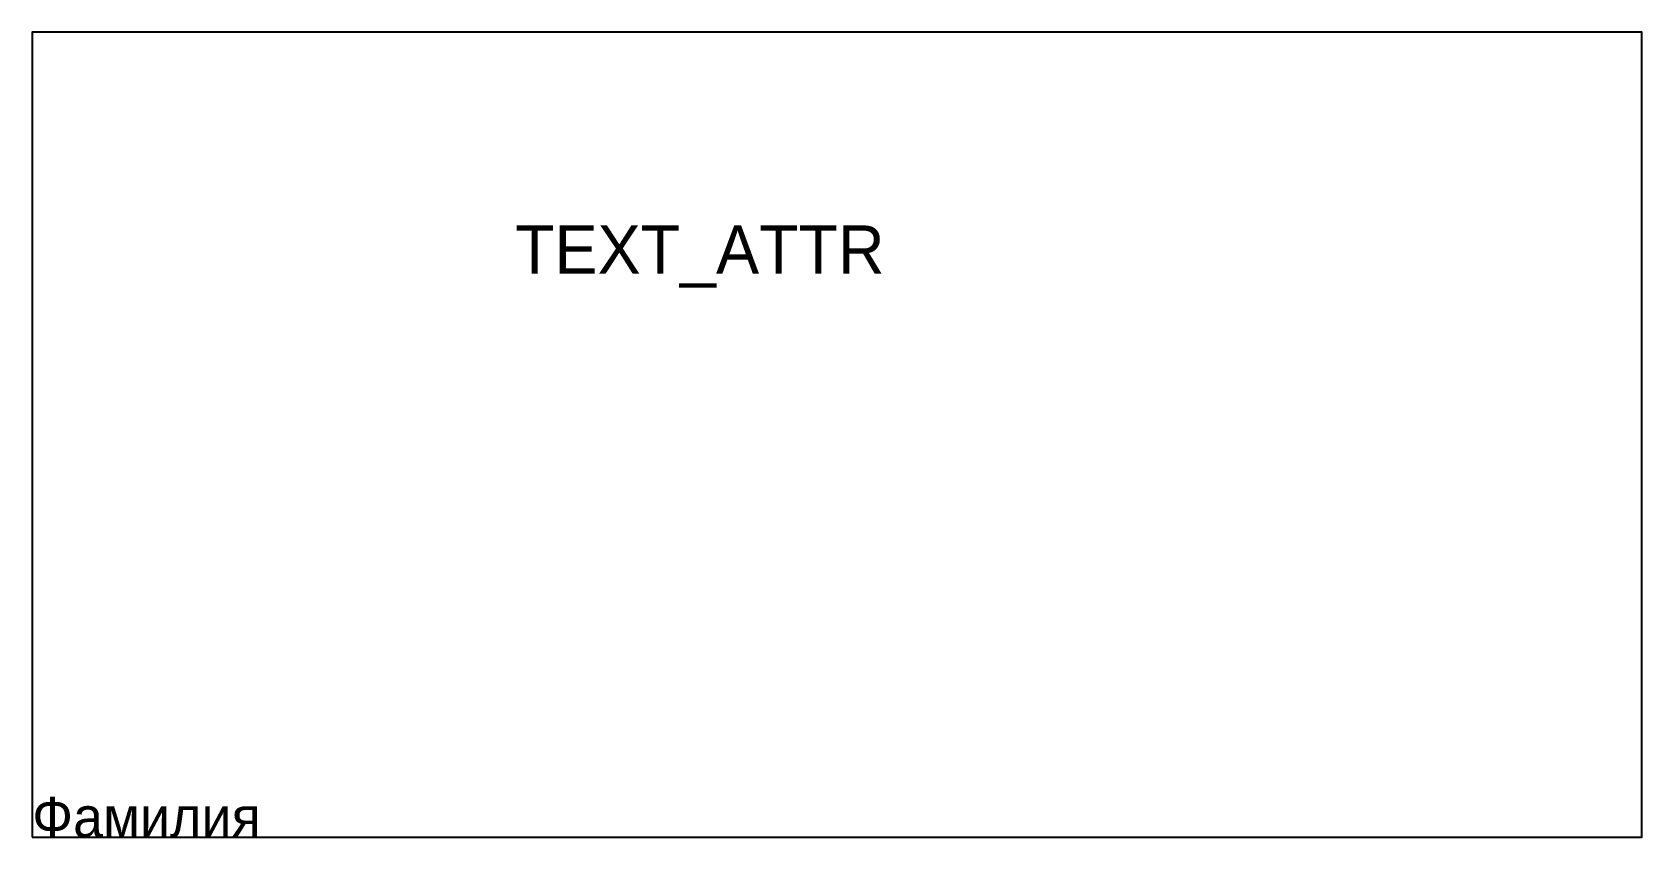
# Model space of a CAD drawing. Header units: metres. Extents: x 0 to 100, y 0 to 50.
import ezdxf

# ---------------------------------------------------------------- set-up
doc = ezdxf.new("R2010")
doc.units = ezdxf.units.M
doc.layers.add('F_TitleBox', color=4, linetype='Continuous')

# ---------------------------------------------------------------- blocks, each defined once
blk = doc.blocks.new('штамп')
at = {"layer": 'F_TitleBox'}
blk.add_lwpolyline([(0, 0), (100, 0), (100, 50), (0, 50), (0, 0)], close=True, dxfattribs=at)
blk.add_text('TEXT_ATTR', height=3, dxfattribs=at).set_placement((30, 35))

msp = doc.modelspace()

# ---------------------------------------------------------------- block references
at = {"layer": 'F_TitleBox'}
ref = msp.add_blockref('штамп', (0, 0), dxfattribs=at)
ref.add_attrib('TEXT_ATTR', 'Фамилия', (0, 0), dxfattribs={"height": 2.5})

doc.saveas('drawing.dxf')
